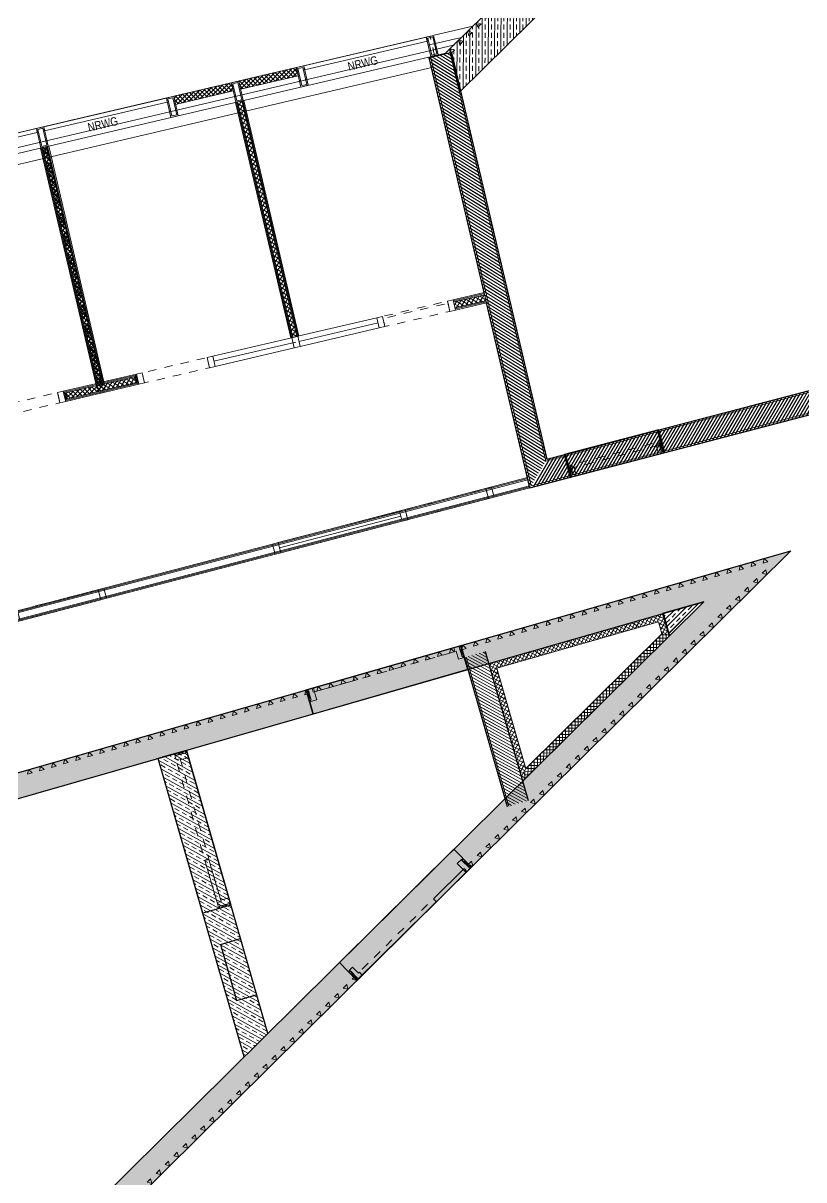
# Model space of a CAD drawing. Header units: metres. Extents: x 66528 to 66676, y 35171 to 35248.
# Drawn here: x 66587.76 to 66597.12, y 35201.58 to 35215.44 of the extents above; entities that cross this region are included whole.
import ezdxf

# ---------------------------------------------------------------- set-up
doc = ezdxf.new("R2010")
doc.units = ezdxf.units.M
doc.header["$LTSCALE"] = 0.00254
doc.linetypes.add('Ohne Titel-22', pattern=[0.78736, 0.39368, -0.39368])
doc.linetypes.add('Ohne Titel-26', pattern=[0.629921, 0.314961, -0.314961])
for name, color, linetype, lineweight in [('AUSBAU - Darstellungen - Akustik', 7, 'Continuous', 13), ('AUSBAU - Darstellungen - Dämmung', 250, 'Continuous', 13), ('AUSBAU - Darstellungen - Fassade', 7, 'Continuous', 13), ('AUSBAU - Darstellungen - Trockenbau', 7, 'Continuous', 13), ('AUSBAU - Darstellungen - Wände - Mauerwerk', 7, 'Continuous', 25), ('AUSBAU - Objekte - Türen', 7, 'Continuous', 13), ('ROHBAU - Darstellungen - Decken', 150, 'Continuous', 25), ('ROHBAU - Darstellungen - Sichtbetonklassen', 7, 'Continuous', 5), ('ROHBAU - Darstellungen - Wände', 7, 'Continuous', 25), ('ROHBAU - Darstellungen - Wände - Mauerwerk', 7, 'Continuous', 25)]:
    doc.layers.add(name, color=color, linetype=linetype, lineweight=lineweight)
doc.styles.add('Arial Narrow', font='ARIALN.TTF')
pattern_1 = [(-28.9793, (0, 0), (-0.014498702808, -0.029396594758), [])]
pattern_2 = [(45, (0, 0), (0.05303300859, -0.05303300859), []), (45, (0.028285, -0.028285), (0.05303300859, -0.05303300859), [0.06, -0.04])]
pattern_3 = [(45, (0, 0), (0.026458333333, -0.026458333333), []), (-45, (0.074835, -0.074835), (-0.026328523231, -0.026588143436), [])]
pattern_4 = [(148.19, (115688.188215, -21676.46389), (0.02108416487, 0.033992028356), []), (58.19, (115688.299785, -21676.284016), (0.034095060302, -0.020917142802), [])]

# ---------------------------------------------------------------- blocks, each defined once
blk = doc.blocks.new('SB 4')
at = {"layer": 'ROHBAU - Darstellungen - Sichtbetonklassen', "color": 251, "linetype": 'Continuous', "lineweight": 5, "flags": 128}
for points in [[(-0.121, -0.05), (-0.15, 0), (-0.179, -0.05)], [(-0.029, -0.05), (0, 0), (0.029, -0.05)]]:
    blk.add_lwpolyline(points, close=True, dxfattribs=at)
blk = doc.blocks.new('Gruppe-188-1')
at = {"layer": 'ROHBAU - Darstellungen - Sichtbetonklassen', "color": 7, "rotation": 224.8550094128682}
for p in [(66596.571, 35208.727), (66596.357, 35208.516), (66596.143, 35208.304), (66595.93, 35208.092), (66595.716, 35207.881), (66595.502, 35207.669), (66595.502, 35207.669), (66595.289, 35207.457), (66595.075, 35207.246), (66594.861, 35207.034), (66594.648, 35206.823), (66594.434, 35206.611), (66594.22, 35206.399), (66594.006, 35206.188), (66593.793, 35205.976), (66593.579, 35205.764), (66593.365, 35205.553), (66593.152, 35205.341), (66591.656, 35203.86), (66591.442, 35203.648), (66591.228, 35203.437), (66591.228, 35203.437), (66591.015, 35203.225), (66590.801, 35203.013), (66590.587, 35202.802), (66590.374, 35202.59), (66590.16, 35202.378), (66589.946, 35202.167), (66589.733, 35201.955), (66589.519, 35201.744), (66589.305, 35201.532), (66589.091, 35201.32), (66588.878, 35201.109), (66588.664, 35200.897), (66588.45, 35200.686)]:
    blk.add_blockref('SB 4', p, dxfattribs=at)
blk = doc.blocks.new('Gruppe-189-1')
at = {"layer": 'ROHBAU - Darstellungen - Sichtbetonklassen', "color": 7, "rotation": 16.15500941286637}
for p in [(66596.356, 35208.941), (66596.645, 35209.024), (66596.067, 35208.858), (66595.488, 35208.692), (66595.488, 35208.692), (66595.778, 35208.775), (66594.91, 35208.526), (66595.199, 35208.609), (66594.621, 35208.443), (66594.043, 35208.277), (66594.332, 35208.36), (66593.465, 35208.111), (66593.754, 35208.194), (66593.176, 35208.028), (66592.598, 35207.862), (66592.887, 35207.945), (66592.02, 35207.696), (66592.309, 35207.779), (66591.731, 35207.613), (66591.152, 35207.447), (66591.441, 35207.53), (66590.574, 35207.281), (66590.863, 35207.364), (66590.863, 35207.364), (66590.285, 35207.198), (66589.707, 35207.032), (66589.996, 35207.115), (66589.129, 35206.866), (66589.418, 35206.949), (66588.84, 35206.783), (66588.262, 35206.617), (66588.551, 35206.7), (66587.973, 35206.534)]:
    blk.add_blockref('SB 4', p, dxfattribs=at)
blk = doc.blocks.new('Tür_STB_193cn_35cm_ST')
at = {"layer": 'AUSBAU - Objekte - Türen', "lineweight": 25}
for p, q in [((-0.67, 0), (-0.67, -0.3)), ((-0.67, 0), (-0.67, -0.3)), ((-0.67, 0), (-0.67, -0.35)), ((1.26, 0), (1.26, -0.35))]:
    blk.add_line(p, q, dxfattribs=at)
at = {"layer": 'AUSBAU - Objekte - Türen', "color": 254, "lineweight": 5}
for p, q in [((-0.645, -0.015), (-0.67, -0.135)), ((-0.645, -0.135), (-0.67, -0.015)), ((1.235, -0.015), (1.26, -0.135)), ((1.235, -0.135), (1.26, -0.015))]:
    blk.add_line(p, q, dxfattribs=at)
at = {"layer": 'AUSBAU - Objekte - Türen', "color": 255, "linetype": 'Continuous', "lineweight": 25, "flags": 128}
blk.add_lwpolyline([(1.26, 0), (1.26, -0.35), (-0.67, -0.35), (-0.67, 0)], close=True, dxfattribs=at)
at = {"layer": 'AUSBAU - Objekte - Türen', "lineweight": 18, "flags": 128}
for points in [[(-0.655, 0), (-0.58, 0), (-0.58, -0.1), (-0.595, -0.1), (-0.595, -0.15), (-0.655, -0.15), (-0.655, -0.135), (-0.645, -0.135), (-0.645, -0.015), (-0.655, -0.015)], [(1.245, 0), (1.17, 0), (1.17, -0.1), (1.185, -0.1), (1.185, -0.15), (1.245, -0.15), (1.245, -0.135), (1.235, -0.135), (1.235, -0.015), (1.245, -0.015)], [(-0.645, -0.015), (-0.645, -0.135), (-0.67, -0.135), (-0.67, -0.015)], [(1.235, -0.015), (1.235, -0.135), (1.26, -0.135), (1.26, -0.015)]]:
    blk.add_lwpolyline(points, close=True, dxfattribs=at)
at = {"layer": 'AUSBAU - Objekte - Türen', "color": 9, "linetype": 'Ohne Titel-26', "lineweight": 5, "flags": 128}
blk.add_lwpolyline([(-0.595, -0.1), (0.655, -0.1), (0.655, -0.15), (-0.595, -0.15)], close=True, dxfattribs=at)
at = {"layer": 'AUSBAU - Objekte - Türen', "flags": 128}
blk.add_lwpolyline([(1.185, -0.15), (1.185, -0.1), (0.66, -0.1), (0.66, -0.15)], close=True, dxfattribs=at)
blk = doc.blocks.new('BTS_kombi_flurtür_OG4')
at = {"layer": 'AUSBAU - Objekte - Türen', "linetype": 'Continuous'}
for p, q in [((-0.75, 0.077), (0.75, 0.077)), ((-0.75, 0.047), (0.75, 0.047))]:
    blk.add_line(p, q, dxfattribs=at)
at = {"layer": 'AUSBAU - Objekte - Türen', "linetype": 'Continuous', "lineweight": 5, "flags": 128}
for points in [[(-0.82, 0.125), (-0.75, 0.125), (-0.75, 0), (-0.82, 0)], [(-0.75, 0.125), (0.75, 0.125), (0.75, 0), (-0.75, 0)]]:
    blk.add_lwpolyline(points, close=True, dxfattribs=at)
at = {"layer": 'AUSBAU - Objekte - Türen', "flags": 128}
for points in [[(0.75, 0.125), (0.75, 0), (0.82, 0), (0.82, 0.125)], [(1.82, 0.125), (1.82, 0), (1.89, 0), (1.89, 0.125)]]:
    blk.add_lwpolyline(points, close=True, dxfattribs=at)
at = {"layer": 'AUSBAU - Objekte - Türen', "color": 255, "linetype": 'Continuous', "flags": 128}
blk.add_lwpolyline([(1.82, 0.125), (1.82, 0), (0.82, 0), (0.82, 0.125)], close=True, dxfattribs=at)
at = {"layer": 'AUSBAU - Objekte - Türen', "color": 253, "linetype": 'Ohne Titel-22', "flags": 128}
blk.add_lwpolyline([(1.82, 0.125), (1.82, 0), (0.82, 0), (0.82, 0.125)], close=True, dxfattribs=at)
blk = doc.blocks.new('Tür_STB_193cm_30cm_ST-2')
at = {"layer": 'AUSBAU - Objekte - Türen', "lineweight": 25}
for p, q in [((0, -0.15), (0, 0.15)), ((0, -0.15), (0, 0.15)), ((1.93, 0.15), (1.93, -0.15)), ((1.93, -0.15), (1.93, 0.15)), ((1.93, -0.15), (1.93, 0.15))]:
    blk.add_line(p, q, dxfattribs=at)
at = {"layer": 'AUSBAU - Objekte - Türen', "color": 254, "lineweight": 5}
for p, q in [((0.025, 0.135), (0, 0.015)), ((0.025, 0.015), (0, 0.135)), ((1.905, 0.135), (1.93, 0.015)), ((1.905, 0.015), (1.93, 0.135))]:
    blk.add_line(p, q, dxfattribs=at)
at = {"layer": 'AUSBAU - Objekte - Türen', "color": 255, "linetype": 'Continuous', "lineweight": 25, "flags": 128}
blk.add_lwpolyline([(0, 0.15), (0, -0.15), (1.93, -0.15), (1.93, 0.15)], close=True, dxfattribs=at)
at = {"layer": 'AUSBAU - Objekte - Türen', "lineweight": 18, "flags": 128}
for points in [[(0.015, 0.15), (0.09, 0.15), (0.09, 0.1), (0.075, 0.1), (0.075, 0), (0.015, 0), (0.015, 0.015), (0.025, 0.015), (0.025, 0.135), (0.015, 0.135)], [(1.915, 0.15), (1.84, 0.15), (1.84, 0.05), (1.84, 0), (1.915, 0), (1.915, 0.015), (1.905, 0.015), (1.905, 0.135), (1.915, 0.135)], [(0.025, 0.135), (0.025, 0.015), (0, 0.015), (0, 0.135)], [(1.905, 0.135), (1.905, 0.015), (1.93, 0.015), (1.93, 0.135)]]:
    blk.add_lwpolyline(points, close=True, dxfattribs=at)
at = {"layer": 'AUSBAU - Objekte - Türen', "color": 9, "linetype": 'Ohne Titel-26', "lineweight": 5, "flags": 128}
blk.add_lwpolyline([(0.09, 0.15), (1.34, 0.15), (1.34, 0.1), (0.09, 0.1)], close=True, dxfattribs=at)
at = {"layer": 'AUSBAU - Objekte - Türen', "flags": 128}
blk.add_lwpolyline([(1.855, 0.1), (1.855, 0.15), (1.34, 0.15), (1.34, 0.1)], close=True, dxfattribs=at)
blk = doc.blocks.new('Gruppe-314-1')
at = {"layer": 'ROHBAU - Darstellungen - Sichtbetonklassen', "color": 7, "rotation": 44.82820595305704}
for p in [(66594.265, 35216.506), (66594.051, 35216.294), (66593.837, 35216.083), (66593.623, 35215.871), (66593.409, 35215.66), (66593.196, 35215.448), (66592.982, 35215.237)]:
    blk.add_blockref('SB 4', p, dxfattribs=at)
blk = doc.blocks.new('Pfosten ab 1.OG (2D)')
at = {"layer": 'AUSBAU - Darstellungen - Fassade', "flags": 128}
for points in [[(-0.045, 0.12), (0.045, 0.12), (0.045, -0.12), (-0.045, -0.12)], [(-0.03, 0.105), (0.03, 0.105), (0.03, -0.105), (-0.03, -0.105)]]:
    blk.add_lwpolyline(points, close=True, dxfattribs=at)
blk = doc.blocks.new('Gruppe-386-1')
at = {"layer": 'AUSBAU - Darstellungen - Fassade', "linetype": 'Continuous', "lineweight": 5}
h = blk.add_hatch(dxfattribs=at)
h.set_pattern_fill('DÄMMUNG GRAU', color=251, style=0, pattern_type=2)
h.set_pattern_definition(pattern_3)
h.paths.add_polyline_path([(66586.364, 35213.812), (66585.673, 35213.65), (66585.696, 35213.553), (66586.387, 35213.715)])
at = {"layer": 'AUSBAU - Darstellungen - Fassade'}
for p, q in [((66587.966, 35214.188), (66585.629, 35213.64)), ((66588.02, 35213.954), (66585.684, 35213.406))]:
    blk.add_line(p, q, dxfattribs=at)
at = {"layer": 'AUSBAU - Darstellungen - Fassade', "flags": 128}
for points in [[(66586.452, 35213.833), (66587.922, 35214.177), (66587.933, 35214.129), (66586.463, 35213.784)], [(66586.364, 35213.812), (66585.673, 35213.65), (66585.696, 35213.553), (66586.387, 35213.715)]]:
    blk.add_lwpolyline(points, close=True, dxfattribs=at)
at = {"layer": 'AUSBAU - Darstellungen - Fassade', "color": 7, "rotation": 13.1923265891601}
for p in [(66587.993, 35214.071), (66586.435, 35213.706), (66585.656, 35213.523)]:
    blk.add_blockref('Pfosten ab 1.OG (2D)', p, dxfattribs=at)
blk = doc.blocks.new('Gruppe-388-1')
at = {"layer": 'AUSBAU - Darstellungen - Fassade', "linetype": 'Continuous', "lineweight": 5}
h = blk.add_hatch(dxfattribs=at)
h.set_pattern_fill('DÄMMUNG GRAU', color=251, style=0, pattern_type=2)
h.set_pattern_definition(pattern_3)
h.paths.add_polyline_path([(66591.037, 35214.908), (66590.346, 35214.746), (66590.369, 35214.648), (66591.06, 35214.81)])
at = {"layer": 'AUSBAU - Darstellungen - Fassade'}
for p, q in [((66592.639, 35215.283), (66590.302, 35214.735)), ((66592.694, 35215.049), (66590.357, 35214.502))]:
    blk.add_line(p, q, dxfattribs=at)
at = {"layer": 'AUSBAU - Darstellungen - Fassade', "flags": 128}
for points in [[(66591.125, 35214.928), (66592.595, 35215.273), (66592.607, 35215.224), (66591.136, 35214.879)], [(66591.037, 35214.908), (66590.346, 35214.746), (66590.369, 35214.648), (66591.06, 35214.81)]]:
    blk.add_lwpolyline(points, close=True, dxfattribs=at)
at = {"layer": 'AUSBAU - Darstellungen - Fassade', "color": 7, "rotation": 13.1923265891601}
for p in [(66592.666, 35215.166), (66591.109, 35214.801), (66590.33, 35214.618)]:
    blk.add_blockref('Pfosten ab 1.OG (2D)', p, dxfattribs=at)
blk = doc.blocks.new('Gruppe-389-1')
at = {"layer": 'AUSBAU - Darstellungen - Fassade', "linetype": 'Continuous', "lineweight": 5}
h = blk.add_hatch(dxfattribs=at)
h.set_pattern_fill('DÄMMUNG GRAU', color=251, style=0, pattern_type=2)
h.set_pattern_definition(pattern_3)
h.paths.add_polyline_path([(66589.567, 35214.563), (66590.259, 35214.725), (66590.281, 35214.628), (66589.59, 35214.466)])
at = {"layer": 'AUSBAU - Darstellungen - Fassade'}
for p, q in [((66587.966, 35214.188), (66590.302, 35214.735)), ((66588.02, 35213.954), (66590.357, 35214.502))]:
    blk.add_line(p, q, dxfattribs=at)
at = {"layer": 'AUSBAU - Darstellungen - Fassade', "flags": 128}
for points in [[(66589.567, 35214.563), (66590.259, 35214.725), (66590.281, 35214.628), (66589.59, 35214.466)], [(66589.48, 35214.542), (66588.01, 35214.198), (66588.021, 35214.149), (66589.491, 35214.494)]]:
    blk.add_lwpolyline(points, close=True, dxfattribs=at)
at = {"layer": 'AUSBAU - Darstellungen - Fassade', "color": 7, "xscale": -1, "rotation": 13.19223026441685}
for p in [(66590.33, 35214.618), (66589.551, 35214.436), (66587.993, 35214.071)]:
    blk.add_blockref('Pfosten ab 1.OG (2D)', p, dxfattribs=at)
blk = doc.blocks.new('Gruppe-438-1')
at = {"layer": 'AUSBAU - Objekte - Türen', "lineweight": 13}
for p, q in [((66595.367, 35210.561), (66595.382, 35210.565)), ((66595.438, 35210.29), (66595.367, 35210.561)), ((66595.452, 35210.294), (66595.382, 35210.565)), ((66595.438, 35210.29), (66595.452, 35210.294))]:
    blk.add_line(p, q, dxfattribs=at)
at = {"layer": 'AUSBAU - Objekte - Türen', "lineweight": 25}
for p, q in [((66595.438, 35210.29), (66595.367, 35210.561)), ((66594.25, 35210.269), (66594.264, 35210.273)), ((66594.32, 35209.998), (66594.25, 35210.269)), ((66594.335, 35210.002), (66594.264, 35210.273)), ((66594.316, 35209.997), (66594.335, 35210.002))]:
    blk.add_line(p, q, dxfattribs=at)
at = {"layer": 'AUSBAU - Objekte - Türen', "color": 254, "lineweight": 5}
for p, q in [((66595.382, 35210.405), (66595.429, 35210.324)), ((66595.405, 35210.317), (66595.406, 35210.411)), ((66594.35, 35210.042), (66594.303, 35210.123)), ((66594.327, 35210.129), (66594.326, 35210.036))]:
    blk.add_line(p, q, dxfattribs=at)
at = {"layer": 'AUSBAU - Objekte - Türen', "color": 255, "linetype": 'Continuous', "lineweight": 25, "flags": 128}
blk.add_lwpolyline([(66595.452, 35210.294), (66595.382, 35210.565), (66594.25, 35210.269), (66594.32, 35209.998)], close=True, dxfattribs=at)
at = {"layer": 'AUSBAU - Objekte - Türen', "color": 9, "linetype": 'Ohne Titel-26', "lineweight": 5, "flags": 128}
blk.add_lwpolyline([(66595.374, 35210.377), (66594.348, 35210.109), (66594.338, 35210.148), (66595.364, 35210.415)], close=True, dxfattribs=at)
at = {"layer": 'AUSBAU - Objekte - Türen', "lineweight": 18, "flags": 128}
for points in [[(66595.418, 35210.305), (66595.375, 35210.294), (66595.355, 35210.371), (66595.374, 35210.377), (66595.364, 35210.415), (66595.388, 35210.422), (66595.392, 35210.407), (66595.382, 35210.405), (66595.405, 35210.317), (66595.415, 35210.32)], [(66595.405, 35210.317), (66595.382, 35210.405), (66595.406, 35210.411), (66595.429, 35210.324)], [(66594.35, 35210.042), (66594.327, 35210.129), (66594.303, 35210.123), (66594.326, 35210.036)], [(66594.344, 35210.025), (66594.388, 35210.037), (66594.368, 35210.114), (66594.348, 35210.109), (66594.338, 35210.148), (66594.314, 35210.141), (66594.318, 35210.127), (66594.327, 35210.129), (66594.35, 35210.042), (66594.341, 35210.04)]]:
    blk.add_lwpolyline(points, close=True, dxfattribs=at)

msp = doc.modelspace()

# ---------------------------------------------------------------- hatches: boundary and pattern name
at = {"layer": 'AUSBAU - Darstellungen - Dämmung', "linetype": 'Continuous', "lineweight": 5}
h = msp.add_hatch(dxfattribs=at)
h.set_pattern_fill('DÄMMUNG GRAU', color=251, angle=-163.9804, style=0, pattern_type=2)
h.set_pattern_definition([(-118.980422826, (0, 0), (-0.03273248385, 0.018129294155), []), (-208.980422826, (-0.09258, 0.051277), (0.017968701761, 0.032821429949), [])])
h.paths.add_polyline_path([(66595.433, 35208.364), (66595.378, 35208.265), (66593.441, 35207.709), (66593.342, 35207.764)])
h = msp.add_hatch(dxfattribs=at)
h.set_pattern_fill('DÄMMUNG GRAU', color=251, angle=-73.9788, style=0, pattern_type=2)
h.set_pattern_definition([(-28.9788, (0, 0), (-0.018128367044, -0.032732997325), []), (-118.9788, (-0.051275, -0.092583), (-0.032821938875, 0.017967772132), [])])
h.paths.add_polyline_path([(66595.378, 35208.265), (66595.433, 35208.364), (66595.509, 35208.098), (66595.419, 35208.122)])
h = msp.add_hatch(dxfattribs=at)
h.set_pattern_fill('DÄMMUNG GRAU', color=251, angle=-135.2793, style=0, pattern_type=2)
h.set_pattern_definition([(-90.279275414, (0, 0), (-0.037417289343, 0.00018238362), []), (-180.279275414, (-0.105832, 0.000516), (-1.193405e-06, 0.037418184155), [])])
h.paths.add_polyline_path([(66595.419, 35208.122), (66595.509, 35208.098), (66593.747, 35206.353), (66593.787, 35206.505)])
h = msp.add_hatch(dxfattribs=at)
h.set_pattern_fill('DÄMMUNG GRAU', color=251, angle=106.0196, style=0, pattern_type=2)
h.set_pattern_definition([(151.019577174, (0, 0), (0.018129294154, 0.03273248385), []), (61.019577174, (0.051277, 0.09258), (0.032821429949, -0.017968701761), [])])
h.paths.add_polyline_path([(66593.787, 35206.505), (66593.747, 35206.353), (66593.342, 35207.764), (66593.441, 35207.709)])
at = {"layer": 'AUSBAU - Darstellungen - Trockenbau', "linetype": 'Continuous', "lineweight": 5}
h = msp.add_hatch(dxfattribs=at)
h.set_pattern_fill('MF_IN WAND', color=253, angle=-256.81, style=0, pattern_type=2)
h.set_pattern_definition(pattern_4)
h.paths.add_polyline_path([(66590.995, 35211.672), (66591.043, 35211.684), (66590.382, 35214.507), (66590.333, 35214.496)])
h = msp.add_hatch(dxfattribs=at)
h.set_pattern_fill('MF_IN WAND', color=253, angle=-256.81, style=0, pattern_type=2)
h.set_pattern_definition(pattern_4)
h.paths.add_polyline_path([(66590.995, 35211.672), (66591.043, 35211.684), (66590.382, 35214.507), (66590.333, 35214.496)])
h = msp.add_hatch(dxfattribs=at)
h.set_pattern_fill('MF_IN WAND', color=253, angle=-90, style=0, pattern_type=2)
h.set_pattern_definition([(-45, (-34821.13429, 66593.299683), (-0.028284271247, -0.028284271247), []), (-135, (-34821.28396, 66593.150012), (-0.028422696334, 0.02814516536), [])])
h.paths.add_polyline_path([(66588.707, 35211.136), (66588.658, 35211.125), (66587.996, 35213.948), (66588.045, 35213.96)])
h = msp.add_hatch(dxfattribs=at)
h.set_pattern_fill('MF_IN WAND', color=253, angle=-256.81, style=0, pattern_type=2)
h.set_pattern_definition(pattern_4)
h.paths.add_polyline_path([(66588.658, 35211.125), (66588.707, 35211.136), (66588.045, 35213.96), (66587.996, 35213.948)])
h = msp.add_hatch(dxfattribs=at)
h.set_pattern_fill('MF_IN WAND', color=253, angle=-166.8078, style=0, pattern_type=2)
h.set_pattern_definition([(-121.8078, (56889.080123, 49100.015466), (-0.0339928379, 0.02108285965), []), (-211.8078, (56888.900244, 49100.12703), (0.02091583363, 0.03409586344), [])])
h.paths.add_polyline_path([(66593.31, 35212.112), (66593.293, 35212.185), (66592.923, 35212.099), (66592.94, 35212.026)])
h = msp.add_hatch(dxfattribs=at)
h.set_pattern_fill('MF_IN WAND', color=253, angle=-166.81, style=0, pattern_type=2)
h.set_pattern_definition([(238.19, (123481.322554, 84312.33254), (-0.033992028356, 0.02108416487), []), (148.19, (123481.14268, 84312.44411), (0.020917142802, 0.034095060302), [])])
h.paths.add_polyline_path([(66589.143, 35211.136), (66589.126, 35211.209), (66588.639, 35211.095), (66588.656, 35211.022)])
h = msp.add_hatch(dxfattribs=at)
h.set_pattern_fill('MF_IN WAND', color=253, style=0, pattern_type=2)
h.set_pattern_definition([(45, (-66593.299683, -34821.13429), (0.028284271247, -0.028284271247), []), (-45, (-66593.150012, -34821.28396), (-0.02814516536, -0.028422696334), [])])
h.paths.add_polyline_path([(66588.267, 35210.93), (66588.25, 35211.003), (66588.737, 35211.117), (66588.754, 35211.044)])
at = {"layer": 'AUSBAU - Darstellungen - Wände - Mauerwerk', "linetype": 'Continuous', "lineweight": 5}
h = msp.add_hatch(dxfattribs=at)
h.set_pattern_fill('KALKSANDSTEIN 1MM', angle=103.1922, style=0, pattern_type=2)
h.set_pattern_definition([(148.19223457, (0, 0), (0.015931643643, 0.028645329415), [])])
h.paths.add_polyline_path([(66594.043, 35210.215), (66593.836, 35209.872), (66592.628, 35215.024), (66592.901, 35215.087)])
h = msp.add_hatch(dxfattribs=at)
h.set_pattern_fill('KALKSANDSTEIN 1MM', angle=103.1922, style=0, pattern_type=2)
h.set_pattern_definition([(148.19223457, (0, 0), (0.015931643643, 0.028645329415), [])])
h.paths.add_polyline_path([(66593.85, 35209.896), (66594.028, 35210.191), (66592.881, 35215.083), (66592.647, 35215.028)])
h = msp.add_hatch(dxfattribs=at)
h.set_pattern_fill('KALKSANDSTEIN 1MM', angle=14.6218, style=0, pattern_type=2)
h.set_pattern_definition([(59.621757025, (0, 0), (0.02903386533, -0.015212062007), [])])
h.paths.add_polyline_path([(66593.836, 35209.872), (66594.043, 35210.215), (66599.023, 35211.515), (66599.094, 35211.244)])
h = msp.add_hatch(dxfattribs=at)
h.set_pattern_fill('KALKSANDSTEIN 1MM', angle=14.6218, style=0, pattern_type=2)
h.set_pattern_definition([(59.621757025, (0, 0), (0.02903386533, -0.015212062007), [])])
h.paths.add_polyline_path([(66594.028, 35210.191), (66593.85, 35209.896), (66599.089, 35211.263), (66599.028, 35211.495)])
at = {"layer": 'ROHBAU - Darstellungen - Wände', "linetype": 'Continuous', "lineweight": 5}
h = msp.add_hatch(dxfattribs=at)
h.set_pattern_fill('STAHLBETON 1_5MM', angle=-135.2793, style=0, pattern_type=2)
h.set_pattern_definition([(-90.27927541, (0, 0), (-0.074999109056, 0.000365569216), []), (-90.27927541, (-0.04, 0.000195), (-0.074999109056, 0.000365569216), [0.06, -0.04])])
h.paths.add_polyline_path([(66594.338, 35216.579), (66594.655, 35216.259), (66592.991, 35214.612), (66592.871, 35215.126)])
h = msp.add_hatch(dxfattribs=at)
h.set_pattern_fill('STAHLBETON 1_5MM', angle=16.0207, style=0, pattern_type=2)
h.set_pattern_definition([(61.02072459, (0, 0), (0.06560962586, -0.03633699209), []), (61.02072459, (0.03499, -0.01938), (0.06560962586, -0.03633699209), [0.06, -0.04])])
h.paths.add_polyline_path([(66572.662, 35201.826), (66572.414, 35202.066), (66596.963, 35209.115), (66595.919, 35208.503)])
h = msp.add_hatch(dxfattribs=at)
h.set_pattern_fill('STAHLBETON 1_5MM', angle=44.7207, style=0, pattern_type=2)
h.set_pattern_definition([(89.72072459, (0, 0), (0.074999109056, -0.000365569215), []), (89.72072459, (0.04, -0.000195), (0.074999109056, -0.000365569215), [0.06, -0.04])])
h.paths.add_polyline_path([(66588.381, 35200.617), (66588.225, 35200.884), (66595.919, 35208.503), (66596.963, 35209.115)])
h = msp.add_hatch(dxfattribs=at)
h.set_pattern_fill('STAHLBETON 1_5MM', style=0, pattern_type=2)
h.set_pattern_definition(pattern_2)
h.paths.add_polyline_path([(66595.504, 35208.092), (66595.919, 35208.503), (66595.426, 35208.362)])
h = msp.add_hatch(dxfattribs=at)
h.set_pattern_fill('STAHLBETON 1_5MM', style=0, pattern_type=2)
h.set_pattern_definition(pattern_2)
h.paths.add_polyline_path([(66595.509, 35208.098), (66595.919, 35208.503), (66595.433, 35208.364)])
h = msp.add_hatch(dxfattribs=at)
h.set_pattern_fill('STAHLBETON 1_5MM', angle=106.0207, style=0, pattern_type=2)
h.set_pattern_definition([(151.02071389, (0, 0), (0.03633700434, 0.06560961908), []), (151.02071389, (0.01938, 0.03499), (0.03633700434, 0.06560961908), [0.06, -0.04])])
h.paths.add_polyline_path([(66590.694, 35203.329), (66590.41, 35203.049), (66589.383, 35206.627), (66589.719, 35206.723)])
at = {"layer": 'ROHBAU - Darstellungen - Wände - Mauerwerk', "linetype": 'Continuous', "lineweight": 5}
h = msp.add_hatch(dxfattribs=at)
h.set_pattern_fill('KALKSANDSTEIN 1MM', angle=-73.9793, style=0, pattern_type=2)
h.set_pattern_definition(pattern_1)
h.paths.add_polyline_path([(66593.051, 35207.836), (66593.301, 35207.908), (66593.814, 35206.121), (66593.565, 35206.049)])
h = msp.add_hatch(dxfattribs=at)
h.set_pattern_fill('KALKSANDSTEIN 1MM', angle=-73.9793, style=0, pattern_type=2)
h.set_pattern_definition(pattern_1)
h.paths.add_polyline_path([(66593.301, 35207.908), (66593.071, 35207.842), (66593.584, 35206.055), (66593.814, 35206.121)])

# ---------------------------------------------------------------- linework, layer by layer
at = {"layer": 'AUSBAU - Darstellungen - Akustik'}
for p, q in [((66588.754, 35211.044), (66588.277, 35210.933)), ((66588.656, 35211.022), (66589.133, 35211.133))]:
    msp.add_line(p, q, dxfattribs=at)
at = {"layer": 'AUSBAU - Darstellungen - Dämmung'}
for p, q in [((66595.433, 35208.364), (66593.342, 35207.764)), ((66595.378, 35208.265), (66593.441, 35207.709)), ((66595.378, 35208.265), (66595.419, 35208.122)), ((66595.433, 35208.364), (66595.509, 35208.098)), ((66595.419, 35208.122), (66593.787, 35206.505)), ((66595.509, 35208.098), (66593.747, 35206.353)), ((66593.747, 35206.353), (66593.342, 35207.764)), ((66593.787, 35206.505), (66593.441, 35207.709))]:
    msp.add_line(p, q, dxfattribs=at)
at = {"layer": 'AUSBAU - Darstellungen - Fassade', "linetype": 'Continuous', "lineweight": 13}
for p, q in [((66592.688, 35215.294), (66593.151, 35215.403)), ((66592.825, 35215.08), (66593.151, 35215.403)), ((66592.613, 35215.174), (66593.015, 35215.268)), ((66592.742, 35215.061), (66592.825, 35215.08))]:
    msp.add_line(p, q, dxfattribs=at)
at = {"layer": 'AUSBAU - Darstellungen - Fassade', "color": 253, "linetype": 'Ohne Titel-22', "lineweight": 13}
msp.add_line((66592.694, 35215.049), (66592.639, 35215.283), dxfattribs=at)
at = {"layer": 'AUSBAU - Darstellungen - Fassade'}
for p, q in [((66592.694, 35215.049), (66590.357, 35214.502)), ((66588.02, 35213.954), (66590.357, 35214.502)), ((66588.02, 35213.954), (66585.684, 35213.406))]:
    msp.add_line(p, q, dxfattribs=at)
at = {"layer": 'AUSBAU - Darstellungen - Trockenbau', "color": 253, "linetype": 'Ohne Titel-22', "lineweight": 13}
for p in [(66590.302, 35214.735), (66585.629, 35213.64)]:
    msp.add_line(p, (66587.966, 35214.188), dxfattribs=at)
at = {"layer": 'AUSBAU - Darstellungen - Trockenbau', "color": 7, "linetype": 'Continuous', "lineweight": 13}
for p, q in [((66590.406, 35214.513), (66590.308, 35214.49)), ((66590.406, 35214.513), (66590.308, 35214.49)), ((66590.97, 35211.667), (66590.308, 35214.49)), ((66590.97, 35211.667), (66590.308, 35214.49)), ((66591.068, 35211.689), (66590.406, 35214.513)), ((66591.068, 35211.689), (66590.406, 35214.513)), ((66587.972, 35213.942), (66588.069, 35213.965)), ((66588.069, 35213.965), (66587.972, 35213.942)), ((66588.634, 35211.119), (66587.972, 35213.942)), ((66588.634, 35211.119), (66587.972, 35213.942)), ((66588.731, 35211.142), (66588.069, 35213.965)), ((66588.731, 35211.142), (66588.069, 35213.965)), ((66593.288, 35212.21), (66592.918, 35212.123)), ((66593.288, 35212.21), (66593.316, 35212.088)), ((66593.316, 35212.088), (66592.946, 35212.001)), ((66589.12, 35211.233), (66588.634, 35211.119)), ((66589.12, 35211.233), (66589.149, 35211.111)), ((66588.244, 35211.028), (66588.731, 35211.142)), ((66588.244, 35211.028), (66588.273, 35210.906)), ((66588.273, 35210.906), (66588.759, 35211.02)), ((66588.634, 35211.119), (66588.731, 35211.142)), ((66588.731, 35211.142), (66588.634, 35211.119)), ((66589.149, 35211.111), (66588.662, 35210.997)), ((66593.807, 35209.992), (66565.99, 35202.735)), ((66593.807, 35209.992), (66593.836, 35209.87)), ((66593.836, 35209.87), (66566.022, 35202.614))]:
    msp.add_line(p, q, dxfattribs=at)
at = {"layer": 'AUSBAU - Darstellungen - Trockenbau', "color": 7, "linetype": 'Continuous', "lineweight": 5}
for p, q in [((66590.982, 35211.669), (66590.321, 35214.493)), ((66590.982, 35211.669), (66590.321, 35214.493)), ((66590.982, 35211.669), (66590.321, 35214.493)), ((66590.982, 35211.669), (66590.321, 35214.493)), ((66590.995, 35211.672), (66590.333, 35214.496)), ((66590.995, 35211.672), (66590.333, 35214.496)), ((66590.995, 35211.672), (66590.333, 35214.496)), ((66590.995, 35211.672), (66590.333, 35214.496)), ((66591.043, 35211.684), (66590.382, 35214.507)), ((66591.043, 35211.684), (66590.382, 35214.507)), ((66591.043, 35211.684), (66590.382, 35214.507)), ((66591.043, 35211.684), (66590.382, 35214.507)), ((66591.055, 35211.687), (66590.394, 35214.51)), ((66591.055, 35211.687), (66590.394, 35214.51)), ((66591.055, 35211.687), (66590.394, 35214.51)), ((66591.055, 35211.687), (66590.394, 35214.51)), ((66588.646, 35211.122), (66587.984, 35213.945)), ((66588.646, 35211.122), (66587.984, 35213.945)), ((66588.646, 35211.122), (66587.984, 35213.945)), ((66588.646, 35211.122), (66587.984, 35213.945)), ((66588.658, 35211.125), (66587.996, 35213.948)), ((66588.658, 35211.125), (66587.996, 35213.948)), ((66588.658, 35211.125), (66587.996, 35213.948)), ((66588.658, 35211.125), (66587.996, 35213.948)), ((66588.707, 35211.136), (66588.045, 35213.96)), ((66588.707, 35211.136), (66588.045, 35213.96)), ((66588.707, 35211.136), (66588.045, 35213.96)), ((66588.707, 35211.136), (66588.045, 35213.96)), ((66588.719, 35211.139), (66588.057, 35213.962)), ((66588.719, 35211.139), (66588.057, 35213.962)), ((66588.719, 35211.139), (66588.057, 35213.962)), ((66588.719, 35211.139), (66588.057, 35213.962)), ((66593.29, 35212.198), (66592.92, 35212.111)), ((66593.29, 35212.198), (66592.92, 35212.111)), ((66593.293, 35212.185), (66592.923, 35212.099)), ((66593.293, 35212.185), (66592.923, 35212.099)), ((66593.31, 35212.112), (66592.94, 35212.026)), ((66593.31, 35212.112), (66592.94, 35212.026)), ((66593.313, 35212.1), (66592.943, 35212.014)), ((66593.313, 35212.1), (66592.943, 35212.014)), ((66589.123, 35211.221), (66588.636, 35211.107)), ((66589.123, 35211.221), (66588.636, 35211.107)), ((66589.126, 35211.209), (66588.639, 35211.095)), ((66589.126, 35211.209), (66588.639, 35211.095)), ((66588.247, 35211.016), (66588.734, 35211.13)), ((66588.247, 35211.016), (66588.734, 35211.13)), ((66588.25, 35211.003), (66588.737, 35211.117)), ((66588.25, 35211.003), (66588.737, 35211.117)), ((66588.267, 35210.93), (66588.754, 35211.044)), ((66588.267, 35210.93), (66588.754, 35211.044)), ((66588.27, 35210.918), (66588.757, 35211.032)), ((66588.27, 35210.918), (66588.757, 35211.032)), ((66589.143, 35211.136), (66588.656, 35211.022)), ((66589.143, 35211.136), (66588.656, 35211.022)), ((66589.146, 35211.124), (66588.659, 35211.009)), ((66589.146, 35211.124), (66588.659, 35211.009)), ((66593.81, 35209.98), (66565.993, 35202.723)), ((66593.81, 35209.98), (66565.993, 35202.723)), ((66593.813, 35209.967), (66565.996, 35202.71)), ((66593.813, 35209.967), (66565.996, 35202.71)), ((66593.83, 35209.894), (66566.015, 35202.638)), ((66593.83, 35209.894), (66566.015, 35202.638)), ((66593.833, 35209.882), (66566.018, 35202.626)), ((66593.833, 35209.882), (66566.018, 35202.626))]:
    msp.add_line(p, q, dxfattribs=at)
at = {"layer": 'AUSBAU - Darstellungen - Wände - Mauerwerk', "color": 7, "linetype": 'Continuous', "lineweight": 25}
for p, q in [((66592.901, 35215.087), (66592.628, 35215.024)), ((66594.043, 35210.215), (66592.901, 35215.087)), ((66593.288, 35212.21), (66592.628, 35215.024)), ((66593.836, 35209.872), (66593.316, 35212.088)), ((66594.043, 35210.215), (66599.023, 35211.515)), ((66593.836, 35209.872), (66599.094, 35211.244))]:
    msp.add_line(p, q, dxfattribs=at)
at = {"layer": 'AUSBAU - Darstellungen - Wände - Mauerwerk', "color": 7, "linetype": 'Continuous', "lineweight": 5}
for p, q in [((66594.028, 35210.191), (66592.881, 35215.083)), ((66594.028, 35210.191), (66592.881, 35215.083)), ((66594.043, 35210.215), (66592.901, 35215.087)), ((66593.836, 35209.872), (66592.628, 35215.024)), ((66593.85, 35209.896), (66592.647, 35215.028)), ((66593.85, 35209.896), (66592.647, 35215.028)), ((66594.028, 35210.191), (66599.028, 35211.495)), ((66594.028, 35210.191), (66599.028, 35211.495)), ((66594.043, 35210.215), (66599.023, 35211.515)), ((66593.836, 35209.872), (66599.094, 35211.244)), ((66593.85, 35209.896), (66599.089, 35211.263)), ((66593.85, 35209.896), (66599.089, 35211.263))]:
    msp.add_line(p, q, dxfattribs=at)
at = {"layer": 'AUSBAU - Objekte - Türen', "color": 253, "linetype": 'Ohne Titel-22'}
msp.add_line((66592.132, 35211.913), (66592.911, 35212.096), dxfattribs=at)
at = {"layer": 'AUSBAU - Objekte - Türen', "linetype": 'Continuous'}
for p, q in [((66591.019, 35211.678), (66592.002, 35211.909)), ((66591.067, 35211.625), (66592.017, 35211.848)), ((66591.081, 35211.564), (66592.031, 35211.787)), ((66591.068, 35211.689), (66590.036, 35211.448)), ((66591.033, 35211.617), (66590.05, 35211.387)), ((66591.047, 35211.556), (66590.064, 35211.326)), ((66592.288, 35209.531), (66590.837, 35209.152))]:
    msp.add_line(p, q, dxfattribs=at)
at = {"layer": 'AUSBAU - Objekte - Türen'}
for p, q in [((66589.143, 35211.136), (66589.12, 35211.233)), ((66588.267, 35210.93), (66588.244, 35211.028))]:
    msp.add_line(p, q, dxfattribs=at)
at = {"layer": 'AUSBAU - Objekte - Türen', "color": 253, "linetype": 'Ohne Titel-22', "flags": 128}
for points in [[(66592.878, 35211.985), (66592.849, 35212.107), (66592.071, 35211.925), (66592.099, 35211.803)], [(66589.217, 35211.127), (66589.188, 35211.249), (66589.967, 35211.432), (66589.996, 35211.31)], [(66588.204, 35210.89), (66588.176, 35211.012), (66587.397, 35210.829), (66587.426, 35210.707)], [(66593.339, 35209.741), (66593.308, 35209.862), (66592.34, 35209.609), (66592.372, 35209.488)]]:
    msp.add_lwpolyline(points, close=True, dxfattribs=at)
at = {"layer": 'AUSBAU - Objekte - Türen', "flags": 128}
for points in [[(66592.878, 35211.985), (66592.849, 35212.107), (66592.918, 35212.123), (66592.946, 35212.001)], [(66592.031, 35211.787), (66592.002, 35211.909), (66592.071, 35211.925), (66592.099, 35211.803)], [(66591.081, 35211.564), (66591.053, 35211.686), (66590.985, 35211.67), (66591.013, 35211.548)], [(66590.064, 35211.326), (66590.036, 35211.448), (66589.967, 35211.432), (66589.996, 35211.31)], [(66589.119, 35211.13), (66589.102, 35211.203), (66589.114, 35211.206), (66589.131, 35211.133)], [(66589.134, 35211.121), (66589.111, 35211.218), (66589.123, 35211.221), (66589.146, 35211.124)], [(66589.217, 35211.127), (66589.188, 35211.249), (66589.12, 35211.233), (66589.149, 35211.111)], [(66588.204, 35210.89), (66588.176, 35211.012), (66588.244, 35211.028), (66588.273, 35210.906)], [(66588.282, 35210.921), (66588.259, 35211.018), (66588.247, 35211.016), (66588.27, 35210.918)], [(66588.291, 35210.936), (66588.274, 35211.009), (66588.262, 35211.006), (66588.279, 35210.933)], [(66593.339, 35209.741), (66593.308, 35209.862), (66593.376, 35209.879), (66593.407, 35209.758)], [(66592.304, 35209.47), (66592.272, 35209.591), (66592.34, 35209.609), (66592.372, 35209.488)], [(66590.853, 35209.092), (66590.821, 35209.213), (66590.753, 35209.195), (66590.785, 35209.074)]]:
    msp.add_lwpolyline(points, close=True, dxfattribs=at)
at = {"layer": 'AUSBAU - Objekte - Türen', "linetype": 'Continuous', "lineweight": 5, "flags": 128}
msp.add_lwpolyline([(66592.304, 35209.47), (66590.853, 35209.092), (66590.821, 35209.213), (66592.272, 35209.591)], close=True, dxfattribs=at)
at = {"layer": 'ROHBAU - Darstellungen - Decken', "linetype": 'Continuous', "lineweight": 13}
for p, q in [((66546.177, 35204.218), (66592.92, 35215.174)), ((66546.466, 35204.08), (66592.675, 35214.911))]:
    msp.add_line(p, q, dxfattribs=at)
at = {"layer": 'ROHBAU - Darstellungen - Decken', "linetype": 'Continuous'}
for p, q in [((66591.155, 35207.448), (66593.01, 35207.98)), ((66593.093, 35207.692), (66591.238, 35207.159)), ((66589.719, 35206.723), (66590.252, 35204.868)), ((66591.553, 35204.18), (66592.924, 35205.538)), ((66593.135, 35205.325), (66591.764, 35203.967))]:
    msp.add_line(p, q, dxfattribs=at)
at = {"layer": 'ROHBAU - Darstellungen - Wände', "color": 7, "linetype": 'Continuous'}
for p, q in [((66594.338, 35216.579), (66592.871, 35215.126)), ((66594.655, 35216.259), (66592.991, 35214.612)), ((66592.871, 35215.126), (66592.991, 35214.612))]:
    msp.add_line(p, q, dxfattribs=at)
at = {"layer": 'ROHBAU - Darstellungen - Wände', "color": 7, "linetype": 'Continuous', "lineweight": 25}
for p, q in [((66572.414, 35202.066), (66596.963, 35209.115)), ((66588.381, 35200.617), (66596.963, 35209.115)), ((66579.185, 35203.699), (66595.919, 35208.503)), ((66588.225, 35200.884), (66595.919, 35208.503)), ((66590.694, 35203.329), (66589.719, 35206.723)), ((66590.41, 35203.049), (66589.383, 35206.627)), ((66590.127, 35204.398), (66590.367, 35204.467)), ((66590.127, 35204.398), (66590.32, 35203.725)), ((66590.32, 35203.725), (66590.56, 35203.794))]:
    msp.add_line(p, q, dxfattribs=at)
at = {"layer": 'ROHBAU - Darstellungen - Wände', "color": 7, "linetype": 'Continuous', "lineweight": 25, "flags": 128}
for points in [[(66595.504, 35208.092), (66595.919, 35208.503), (66595.426, 35208.362)], [(66595.509, 35208.098), (66595.919, 35208.503), (66595.433, 35208.364)]]:
    msp.add_lwpolyline(points, close=True, dxfattribs=at)
at = {"layer": 'ROHBAU - Darstellungen - Wände - Mauerwerk', "color": 7, "linetype": 'Continuous', "lineweight": 5}
for p, q in [((66593.051, 35207.836), (66593.565, 35206.049)), ((66593.071, 35207.842), (66593.584, 35206.055)), ((66593.071, 35207.842), (66593.584, 35206.055)), ((66593.301, 35207.908), (66593.814, 35206.121))]:
    msp.add_line(p, q, dxfattribs=at)
at = {"layer": 'ROHBAU - Darstellungen - Wände - Mauerwerk', "color": 7, "linetype": 'Continuous', "lineweight": 25}
for p, q in [((66593.051, 35207.836), (66593.565, 35206.049)), ((66593.301, 35207.908), (66593.814, 35206.121))]:
    msp.add_line(p, q, dxfattribs=at)

# ---------------------------------------------------------------- block references
at = {"layer": 'AUSBAU - Darstellungen - Fassade', "color": 7}
for name in ['Gruppe-388-1', 'Gruppe-389-1', 'Gruppe-386-1']:
    msp.add_blockref(name, (0, 0), dxfattribs=at)
at = {"layer": 'AUSBAU - Objekte - Türen', "color": 7}
msp.add_blockref('Gruppe-438-1', (0, 0), dxfattribs=at)
at = {"layer": 'AUSBAU - Objekte - Türen', "color": 7, "xscale": -1}
for name, p, rotation in [('BTS_kombi_flurtür_OG4', (66586.901, 35208.19), 194.6211335821104), ('Tür_STB_193cm_30cm_ST-2', (66593.051, 35207.836), 16.02070000045497), ('Tür_STB_193cm_30cm_ST-2', (66591.658, 35204.073), 224.7207)]:
    msp.add_blockref(name, p, dxfattribs=dict(at, rotation=rotation))
at = {"layer": 'AUSBAU - Objekte - Türen', "color": 7, "rotation": 286.0207}
msp.add_blockref('Tür_STB_193cn_35cm_ST', (66589.904, 35206.079), dxfattribs=at)
at = {"layer": 'ROHBAU - Darstellungen - Wände', "color": 7}
for name in ['Gruppe-314-1', 'Gruppe-189-1', 'Gruppe-188-1']:
    msp.add_blockref(name, (0, 0), dxfattribs=at)

# ---------------------------------------------------------------- texts
at = {"layer": 'AUSBAU - Darstellungen - Fassade', "color": 92, "char_height": 0.1011, "attachment_point": 1, "rotation": 13.1922, "line_spacing_factor": 0.958949, "style": 'Arial Narrow'}
for insert in [(66591.644, 35214.967), (66588.528, 35214.237)]:
    msp.add_mtext('NRWG', dxfattribs=dict(at, insert=insert))

doc.saveas('drawing.dxf')
